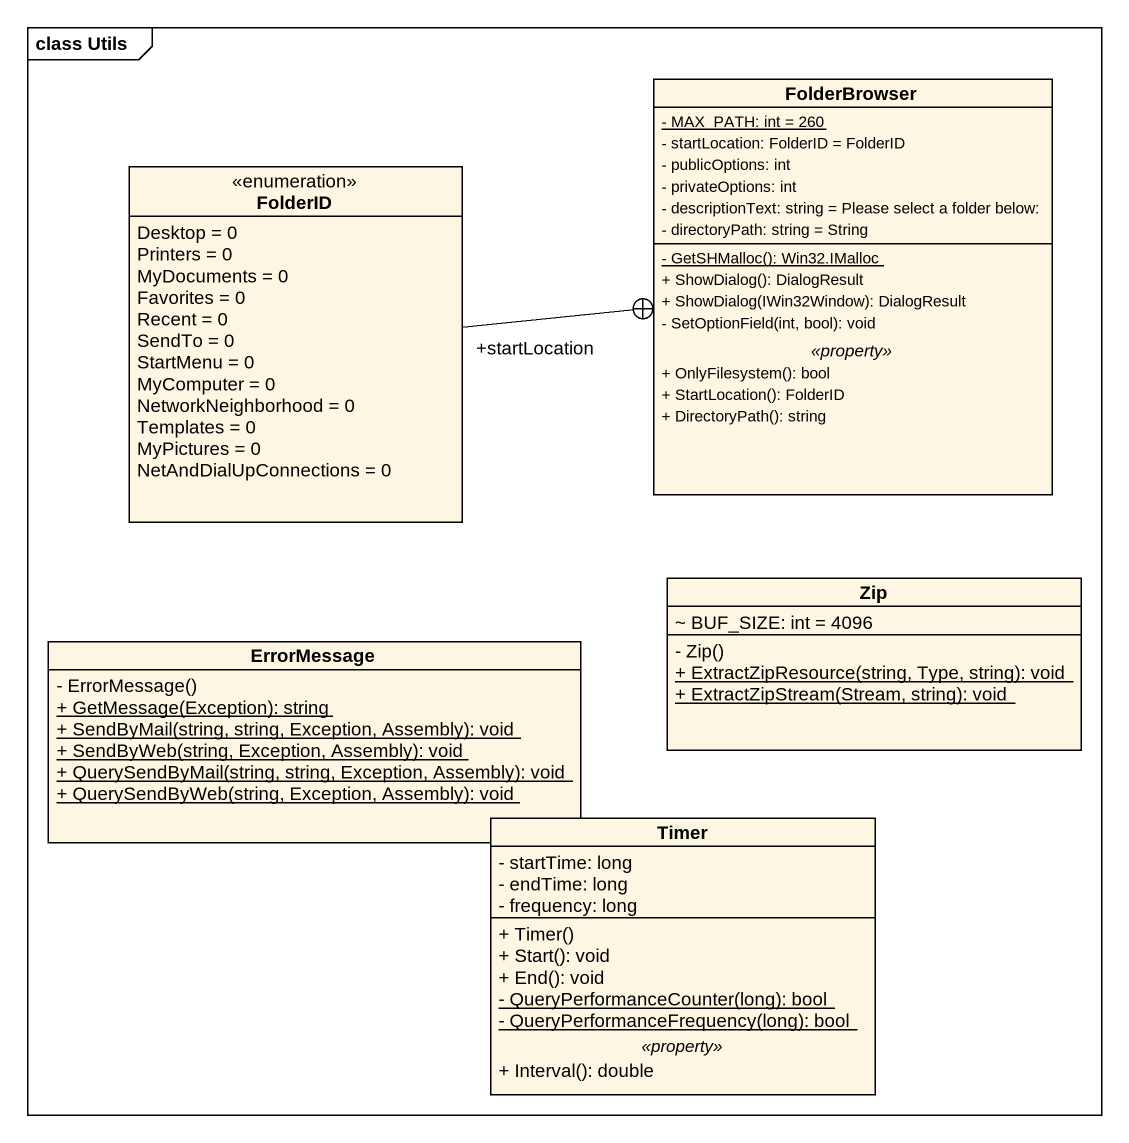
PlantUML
@startuml
mainframe class Utils
hide circle
hide empty members
skinparam classAttributeIconSize 0
class FolderBrowser {
  {static} - MAX_PATH: int = 260
  - startLocation: FolderID = FolderID
  - publicOptions: int
  - privateOptions: int
  - descriptionText: string = Please select a folder below:
  - directoryPath: string = String
  --
  {static} - GetSHMalloc(): Win32.IMalloc
  + ShowDialog(): DialogResult
  + ShowDialog(IWin32Window): DialogResult
  - SetOptionField(int, bool): void
  .. <<property>> ..
  + OnlyFilesystem(): bool
  + StartLocation(): FolderID
  + DirectoryPath(): string
}
enum FolderID {
  Desktop = 0
  Printers = 0
  MyDocuments = 0
  Favorites = 0
  Recent = 0
  SendTo = 0
  StartMenu = 0
  MyComputer = 0
  NetworkNeighborhood = 0
  Templates = 0
  MyPictures = 0
  NetAndDialUpConnections = 0
}
class Zip {
  ~ BUF_SIZE: int = 4096
  - Zip()
  {static} + ExtractZipResource(string, Type, string): void
  {static} + ExtractZipStream(Stream, string): void
}
class ErrorMessage {
  - ErrorMessage()
  {static} + GetMessage(Exception): string
  {static} + SendByMail(string, string, Exception, Assembly): void
  {static} + SendByWeb(string, Exception, Assembly): void
  {static} + QuerySendByMail(string, string, Exception, Assembly): void
  {static} + QuerySendByWeb(string, Exception, Assembly): void
}
class Timer {
  - startTime: long
  - endTime: long
  - frequency: long
  --
  + Timer()
  + Start(): void
  + End(): void
  {static} - QueryPerformanceCounter(long): bool
  {static} - QueryPerformanceFrequency(long): bool
  .. <<property>> ..
  + Interval(): double
}
FolderBrowser -left- "+startLocation" FolderID
FolderID -right-+ FolderBrowser
@enduml
